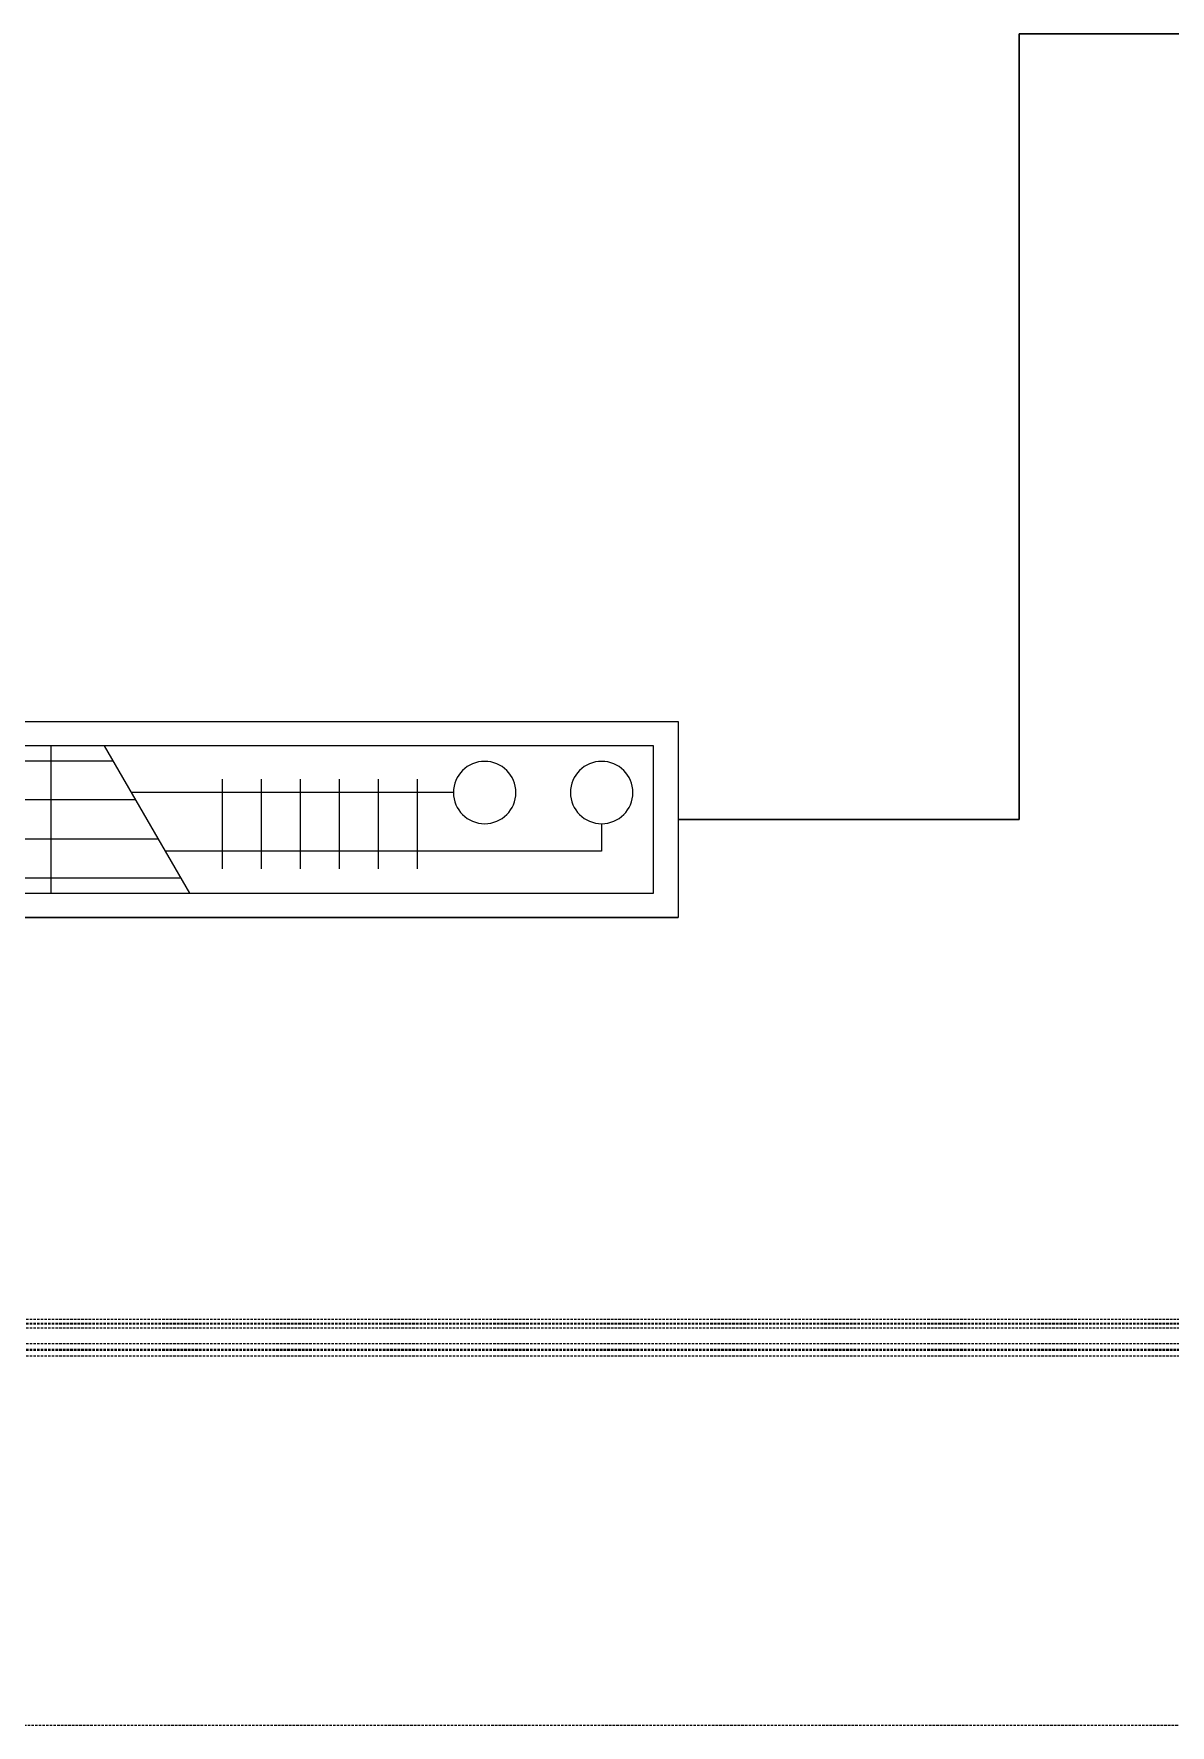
# Model space of a CAD drawing. Extents: x -1457 to 23780, y -2071 to 4205.
# Drawn here: x 7701.6 to 7817.4, y 284.7 to 457.1 of the extents above; entities that cross this region are included whole.
import ezdxf

# ---------------------------------------------------------------- set-up
doc = ezdxf.new("R2010")
doc.units = 0
doc.header["$MEASUREMENT"] = 0
doc.linetypes.add('HIDDEN', pattern=[0.375, 0.25, -0.125])
doc.layers.get('0').update_dxf_attribs({"color": 9, "lineweight": 9})
for name, color, linetype, lineweight in [('E-KABLO', 7, 'Continuous', 30), ('M-TEFRIS2-015', 129, 'Continuous', 9), ('T-KONVEKTOR', 220, 'Continuous', 9)]:
    doc.layers.add(name, color=color, linetype=linetype, lineweight=lineweight)

# ---------------------------------------------------------------- blocks, each defined once
blk = doc.blocks.new('A$C4B7F52E3')
for p, q in [((250, 89.48), (0, 89.47)), ((250, 89.47), (0, 89.48)), ((250, 69.47), (250, 89.47)), ((0, 69.47), (250, 69.47))]:
    blk.add_line(p, q)
at = {"color": 252, "linetype": 'Continuous'}
blk.add_line((186.04, 71.94), (186.04, 86.98), dxfattribs=at)
at = {"color": 252}
for p, q in [((191.48, 71.95), (200.19, 86.99)), ((199.29, 85.44), (2.49, 85.42)), ((203.55, 84.5), (203.55, 75.36)), ((207.52, 84.5), (207.52, 75.36)), ((211.5, 84.5), (211.5, 75.36)), ((215.48, 84.5), (215.48, 75.36)), ((219.45, 84.5), (219.45, 75.36)), ((223.43, 84.5), (223.43, 75.36)), ((196.99, 81.46), (2.49, 81.45)), ((242.21, 82.69), (197.7, 82.69)), ((242.21, 79.91), (242.21, 82.69)), ((194.68, 77.48), (2.49, 77.47)), ((227.1, 76.72), (194.25, 76.73)), ((192.38, 73.51), (2.49, 73.49))]:
    blk.add_line(p, q, dxfattribs=at)
blk.add_lwpolyline([(247.51, 86.99), (247.51, 71.95), (2.49, 71.95), (2.49, 86.99)], close=True)
for centre in [(230.28, 76.72), (242.21, 76.72)]:
    blk.add_circle(centre, 3.18, dxfattribs=at)

msp = doc.modelspace()

# ---------------------------------------------------------------- linework, layer by layer
at = {"layer": 'E-KABLO', "color": 6}
for p, q in [((7802.02, 377.01), (7802.02, 457.09)), ((7802.02, 457.09), (7936.39, 457.09)), ((7767.25, 377.01), (7802.02, 377.01))]:
    msp.add_line(p, q, dxfattribs=at)
at = {"layer": 'M-TEFRIS2-015', "linetype": 'HIDDEN', "lineweight": 0}
for p, q in [((7866.03, 326.05), (7696.87, 326.05)), ((7866.03, 325.65), (7696.87, 325.65)), ((7866.03, 325.58), (7696.87, 325.58)), ((7866.03, 325.18), (7696.87, 325.18)), ((7866.03, 323.58), (7696.87, 323.58)), ((7866.03, 322.98), (7696.87, 322.98)), ((7866.03, 322.9), (7696.87, 322.9)), ((7866.03, 322.3), (7696.87, 322.3)), ((7067.2, 284.7), (9765.58, 284.7))]:
    msp.add_line(p, q, dxfattribs=at)

# ---------------------------------------------------------------- block references
at = {"layer": 'T-KONVEKTOR', "xscale": -1, "rotation": 180}
msp.add_blockref('A$C4B7F52E3', (7517.25, 456.48), dxfattribs=at)

doc.saveas('drawing.dxf')
